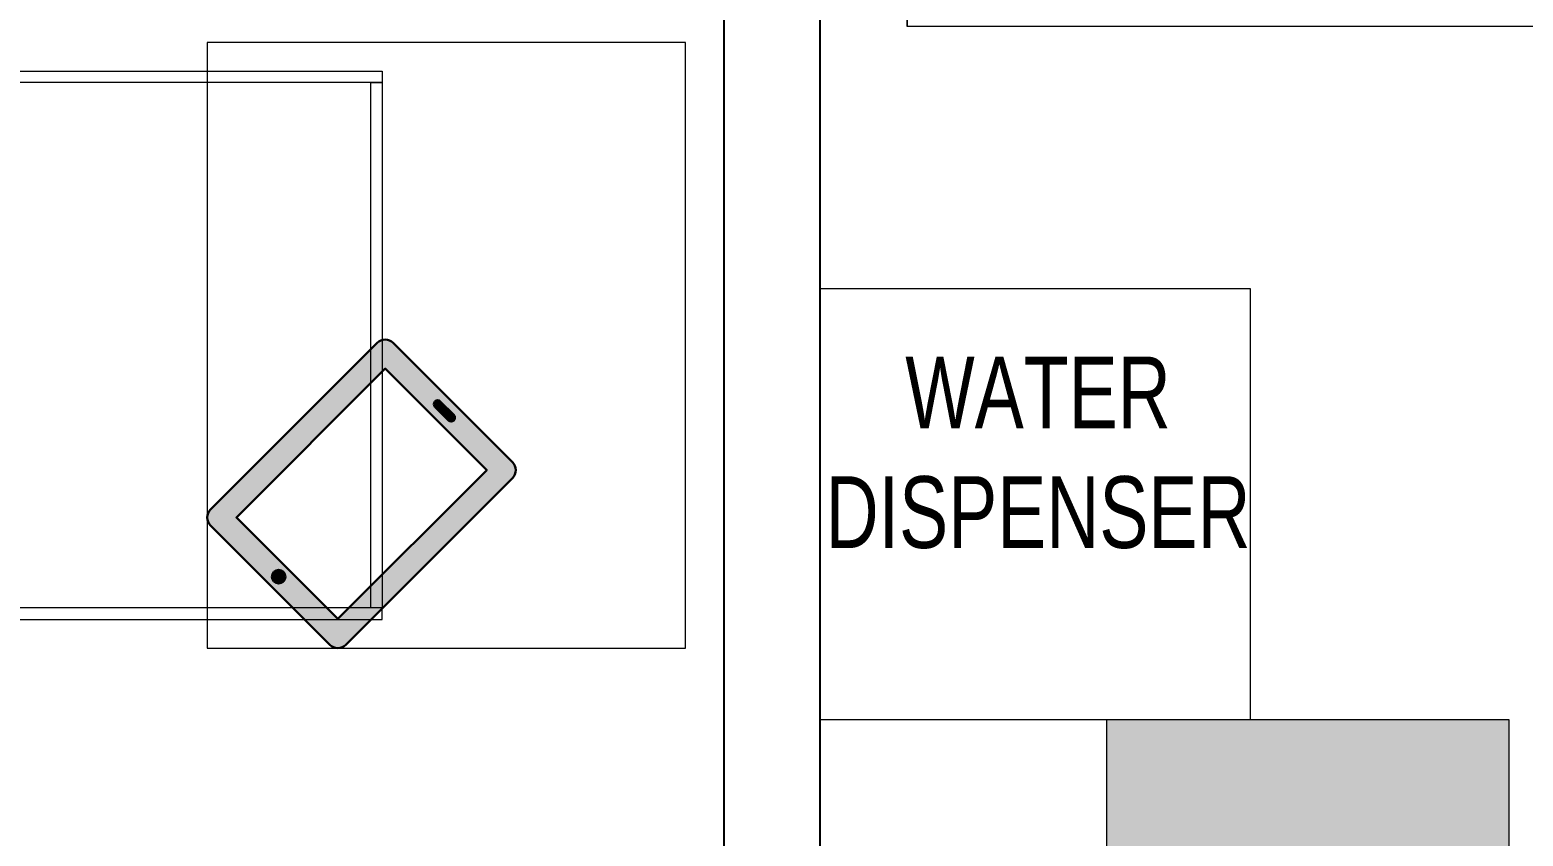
# Model space of a CAD drawing. Header units: feet. Extents: x 9925359 to 9932229, y -5941136 to -5927818.
# Drawn here: x 9927453 to 9929014, y -5931290 to -5930447 of the extents above; entities that cross this region are included whole.
import ezdxf

# ---------------------------------------------------------------- set-up
doc = ezdxf.new("R2010")
doc.units = ezdxf.units.FT
doc.header["$LTSCALE"] = 33
doc.header["$MEASUREMENT"] = 0
doc.linetypes.add('HIDDEN2', pattern=[4.7624999999999975, 3.174999999999998, -1.587499999999999])
for name, color, linetype, lineweight in [('column hatch', 5, 'Continuous', 0), ('Door', 2, 'Continuous', 13), ('LENS-DIM', 252, 'Continuous', 5), ('LENS-DOOR', 34, 'Continuous', 20), ('LENS-FURNITURE', 13, 'Continuous', 9), ('LENS-PARTITION', 21, 'Continuous', 25), ('LENS-TEXT', 31, 'Continuous', 5), ('LK-FF&E WALL', 1, 'Continuous', 9)]:
    doc.layers.add(name, color=color, linetype=linetype, lineweight=lineweight)
doc.styles.add('LK TXT', font='GILC____.TTF', dxfattribs={"height": 100})

# ---------------------------------------------------------------- blocks, each defined once
blk = doc.blocks.new('A$C50c8a3d0')
at = {"layer": 'column hatch'}
h = blk.add_hatch(color=8, dxfattribs=at)
h.dxf.hatch_style = 1
h.paths.add_polyline_path([(-3365.410173052922, -6084.66466123145), (-3785.410173052922, -6084.66466123145), (-3785.410173052922, -6354.664661231451), (-3365.410173052922, -6354.664661231451)])
h.paths.add_polyline_path([(-3365.410173052922, -1714.664661231451), (-3785.410173052922, -1714.664661231451), (-3785.410173052922, -1984.664661231451), (-3365.410173052922, -1984.664661231451)])
h.paths.add_polyline_path([(-3365.410173052922, 2685.335338768549), (-3785.410173052922, 2685.335338768549), (-3785.410173052922, 2415.335338768549), (-3365.410173052922, 2415.335338768549)])
h.paths.add_polyline_path([(-3365.410173052922, 6035.335338768549), (-3785.410173052922, 6035.335338768549), (-3785.410173052922, 5765.335338768549), (-3365.410173052922, 5765.335338768549)])
h.paths.add_polyline_path([(2984.589826947078, 6035.335338768549), (2564.589826947078, 6035.335338768549), (2564.589826947078, 5765.335338768549), (2984.589826947078, 5765.335338768549)])
h.paths.add_polyline_path([(3084.589826947079, 2685.335338768549), (2664.589826947078, 2685.335338768549), (2664.589826947078, 2415.335338768549), (3084.589826947079, 2415.335338768549)])
h.paths.add_polyline_path([(3084.589826947079, -1714.664661231451), (2664.589826947078, -1714.664661231451), (2664.589826947078, -1984.664661231451), (3084.589826947079, -1984.664661231451)])
h.paths.add_polyline_path([(3084.589826947079, -6084.66466123145), (2664.589826947078, -6084.66466123145), (2664.589826947078, -6354.664661231451), (3084.589826947079, -6354.664661231451)])
h.paths.add_polyline_path([(-145.4101730529219, -6084.66466123145), (-565.4101730529219, -6084.66466123145), (-565.4101730529219, -6354.664661231451), (-145.4101730529219, -6354.664661231451)])
h.paths.add_polyline_path([(-145.4101730529219, -1714.664661231451), (-565.4101730529219, -1714.664661231451), (-565.4101730529219, -1984.664661231451), (-145.4101730529219, -1984.664661231451)])
h.paths.add_polyline_path([(-145.4101730529219, 2685.335338768549), (-565.4101730529219, 2685.335338768549), (-565.4101730529219, 2415.335338768549), (-145.4101730529219, 2415.335338768549)])
at = {"layer": 'column hatch', "color": 8, "elevation": -11587.38237223599}
blk.add_lwpolyline([(-565.4101730529219, 2415.335338768549), (-565.4101730529219, 2685.335338768549), (-145.4101730529219, 2685.335338768549), (-145.4101730529219, 2415.335338768549)], close=True, dxfattribs=at)
blk = doc.blocks.new('TRIAL SET CABINET 633x500')
at = {"layer": 'LENS-FURNITURE'}
h = blk.add_hatch(color=9, dxfattribs=at)
h.dxf.hatch_style = 1
edge = h.paths.add_edge_path()
edge.add_line((-8.54246803093703, -981.9670201920668), (115.9083254579454, -857.5162267031847))
edge.add_arc((107.4230440836399, -849.030945328879), 12.00000000009463, 315, 405)
edge.add_line((115.9083254579454, -840.5456639545736), (-58.03994271345434, -666.5973957831737))
edge.add_arc((-66.52522408775982, -675.0826771574792), 12.00000000009463, 45.00000000000002, 135)
edge.add_line((-75.01050546206531, -666.5973957831737), (-199.4612989509478, -791.0481892720562))
edge.add_arc((-190.9760175766423, -799.5334706454303), 11.99999999943607, 135.0000000031442, 225.0000000031442)
edge.add_line((-199.4612989500165, -808.0187520197359), (-25.5130307786167, -981.967020191136))
edge.add_arc((-17.02774940431148, -973.4817388177615), 11.99999999943605, 224.9999999968574, 314.9999999968578)
h.paths.add_polyline_path([(-17.02774940524252, -955.0969625067663), (89.03826777357607, -849.0309453279477), (-66.52522408775982, -693.4674534666119), (-172.5912412665784, -799.5334706454305)], flags=16)
edge = h.paths.add_edge_path(flags=16)
edge.add_line((-138.2965623782947, -741.9042679787381), (-124.1544267544522, -727.7621323548956))
edge.add_arc((-121.3259996296837, -730.5905594796641), 4.000000000031514, 45.00000000000051, 134.9999999999996, ccw=False)
edge.add_arc((-121.3259996296838, -730.5905594796641), 4.000000000031584, -45.000000000000625, 44.999999999999375, ccw=False)
edge.add_line((-118.4975725049153, -733.4189866044327), (-132.6397081287578, -747.561122228275))
edge.add_arc((-135.4681352535263, -744.7326951035067), 4.000000000031524, 225.0000000000006, 314.99999999999966, ccw=False)
edge.add_arc((-135.4681352535261, -744.7326951035066), 4.000000000031665, 135.0000000000006, 225.0000000000006, ccw=False)
edge = h.paths.add_edge_path(flags=16)
edge.add_arc((44.84409394953398, -910.9027886827243), 7, 0, 360)
at = {"layer": 'LENS-FURNITURE', "lineweight": 0}
h = blk.add_hatch(dxfattribs=at)
h.set_pattern_fill('ANSI31', color=252, scale=10, angle=405)
h.set_pattern_definition([(90, (-3772352.875833935, -3684050.327587578), (-1.25, 2e-16), [])])
edge = h.paths.add_edge_path()
edge.add_line((-138.2965623782947, -741.9042679787381), (-124.1544267544522, -727.7621323548956))
edge.add_arc((-121.3259996296837, -730.5905594796641), 4.000000000031514, 45.00000000000051, 134.9999999999996, ccw=False)
edge.add_arc((-121.3259996296838, -730.5905594796641), 4.000000000031584, -45.000000000000625, 44.999999999999375, ccw=False)
edge.add_line((-118.4975725049153, -733.4189866044327), (-132.6397081287578, -747.561122228275))
edge.add_arc((-135.4681352535263, -744.7326951035067), 4.000000000031524, 225.0000000000006, 314.99999999999966, ccw=False)
edge.add_arc((-135.4681352535261, -744.7326951035066), 4.000000000031665, 135.0000000000006, 225.0000000000006, ccw=False)
edge = h.paths.add_edge_path()
edge.add_arc((44.84409394953398, -910.9027886827243), 7, 0, 360)
at = {"layer": 'LENS-FURNITURE'}
blk.add_lwpolyline([(119.4230440827086, -352.4817388160154), (119.4230440827086, -985.4817388160156), (-380.5769559172913, -985.4817388160156), (-380.5769559172913, -352.4817388160154)], close=True, dxfattribs=at)
at = {"layer": 'LENS-FURNITURE', "color": 146}
for points in [[(338.5359051078558, -352.4817388160154), (338.5359051078558, -985.4817388160156), (356.5359051078559, -985.4817388160156), (356.5359051078559, -352.4817388160154)], [(-63.4640948921442, -382.4817388160154), (-63.4640948921442, -394.4817388160154), (338.5359051078558, -394.4817388160154), (338.5359051078558, -382.4817388160154)], [(-63.4640948921442, -394.4817388160154), (-63.4640948921442, -943.4817388160153), (-51.4640948921442, -943.4817388160153), (-51.4640948921442, -394.4817388160154)], [(-63.4640948921442, -955.4817388160152), (-63.4640948921442, -943.4817388160153), (338.5359051078558, -943.4817388160153), (338.5359051078558, -955.4817388160152)]]:
    blk.add_lwpolyline(points, close=True, dxfattribs=at)
at = {"layer": 'LENS-FURNITURE', "color": 18, "lineweight": 30}
for points in [[(-8.54246803093703, -981.9670201920668), (115.9083254579454, -857.5162267031847, 0.4142135623730951), (115.9083254579454, -840.5456639545736), (-58.03994271345434, -666.5973957831737, 0.4142135623730951), (-75.01050546206531, -666.5973957831737), (-199.4612989509478, -791.0481892720562, 0.4142135623730951), (-199.4612989500165, -808.0187520197359), (-25.51303077861669, -981.967020191136, 0.4142135623730951)], [(-138.2965623782947, -741.9042679787381), (-124.1544267544522, -727.7621323548956, -0.4142135623730951), (-118.4975725049153, -727.7621323548956), (-118.4975725049153, -727.7621323548956, -0.4142135623730951), (-118.4975725049153, -733.4189866044327), (-132.6397081287578, -747.561122228275, -0.4142135623730951), (-138.2965623782947, -747.561122228275), (-138.2965623782947, -747.561122228275, -0.4142135623730951)]]:
    blk.add_lwpolyline(points, format="xyb", close=True, dxfattribs=at)
blk.add_lwpolyline([(-17.02774940524252, -955.0969625067663), (89.03826777357607, -849.0309453279477), (-66.52522408775982, -693.4674534666119), (-172.5912412665784, -799.5334706454305)], close=True, dxfattribs=at)
blk.add_circle((44.84409394953398, -910.9027886827243), 7, dxfattribs=at)
blk = doc.blocks.new('*U45')
at = {"layer": 'LENS-DOOR'}
for p, q in [((548121.7424194189, 1779235.250802667), (548121.7424194121, 1778573.792470707)), ((548121.7424194189, 1779235.250802667), (548152.9924194244, 1779235.250802653)), ((548152.9924193986, 1778573.792470693), (548152.9924194244, 1779235.250802653)), ((547447.2632527449, 1778568.584137414), (547452.4715860604, 1778568.584137391)), ((547447.2632527215, 1778484.134138707), (547447.2632527449, 1778568.584137414)), ((547452.4715860653, 1778573.792470743), (547488.9299194093, 1778573.792470734)), ((547452.4715860604, 1778568.584137391), (547452.4715860653, 1778573.792470743)), ((547488.9299193954, 1778539.938304132), (547488.9299194093, 1778573.792470734)), ((548121.7424194121, 1778573.792470707), (548152.9924193986, 1778573.792470693)), ((548192.054919424, 1778573.792470725), (548155.5965860707, 1778573.792470693)), ((548155.5965860611, 1778539.938304095), (548155.5965860707, 1778573.792470693)), ((548192.0549194146, 1778568.584137372), (548192.054919424, 1778573.792470725)), ((548197.2632527373, 1778568.584137372), (548192.0549194146, 1778568.584137372)), ((548197.2632527256, 1778484.134138697), (548197.2632527373, 1778568.584137372)), ((547488.9299193954, 1778539.938304132), (547499.3465860662, 1778539.938304113)), ((547499.3465860639, 1778478.925805386), (547499.3465860662, 1778539.938304113)), ((548145.179919409, 1778478.925805326), (548145.179919395, 1778539.938304067)), ((548155.5965860611, 1778539.938304095), (548145.179919395, 1778539.938304067)), ((547447.2632527215, 1778484.134138707), (547452.4715860627, 1778484.134138707)), ((547452.4715860627, 1778478.925805396), (547452.4715860627, 1778484.134138707)), ((548192.0549194006, 1778478.925805345), (548192.0549194006, 1778484.134138698)), ((548197.2632527256, 1778484.134138697), (548192.0549194006, 1778484.134138698)), ((547452.4715860627, 1778478.925805396), (547499.3465860639, 1778478.925805386)), ((548192.0549194006, 1778478.925805345), (548145.179919409, 1778478.925805326))]:
    blk.add_line(p, q, dxfattribs=at)
at = {"layer": 'LENS-DOOR', "color": 7, "linetype": 'HIDDEN2'}
blk.add_ellipse((548152.9924193986, 1778573.792470693), major_axis=(-661.4583333306382, 0.003443102111827), ratio=0.9999999979146821, start_param=-1.570791121506941, end_param=0.0512086788949202, dxfattribs=at)

msp = doc.modelspace()

# ---------------------------------------------------------------- linework, layer by layer
at = {"layer": 'LENS-PARTITION'}
msp.add_lwpolyline([(9928279.220628569, -5931387.825118782), (9928179.220628569, -5931387.825118782), (9928179.220628569, -5929737.82511878), (9928279.220628569, -5929737.82511878)], close=True, dxfattribs=at)
at = {"layer": 'LK-FF&E WALL', "elevation": -11587.38237223599}
msp.add_lwpolyline([(9928279.220628569, -5931167.825118781), (9928729.220628569, -5931167.825118781), (9928729.220628569, -5930717.825118781), (9928279.220628569, -5930717.825118781)], close=True, dxfattribs=at)

# ---------------------------------------------------------------- block references
at = {"layer": 'Door', "xscale": -1, "rotation": 90}
msp.add_blockref('*U45', (11707605.5797666, -5382290.561866049, -11587.38237223599), dxfattribs=at)
at = {"layer": 'LENS-DIM', "color": 2}
msp.add_blockref('A$C50c8a3d0', (9929144.630801624, -5933853.160457549), dxfattribs=at)
at = {"layer": 'LENS-FURNITURE', "xscale": -1}
msp.add_blockref('TRIAL SET CABINET 633x500', (9927758.325631838, -5930107.82511878), dxfattribs=at)

# ---------------------------------------------------------------- texts
at = {"layer": 'LENS-TEXT', "color": 0, "linetype": 'Continuous', "ltscale": 3, "insert": (9928507.227320379, -5930889.25050451, -11587.38237223599), "char_height": 75, "attachment_point": 5, "style": 'LK TXT'}
msp.add_mtext_dynamic_manual_height_columns('WATER \\PDISPENSER', width=264.1621858484572, gutter_width=0.7499999999999996, heights=[0], dxfattribs=at)

doc.saveas('drawing.dxf')
